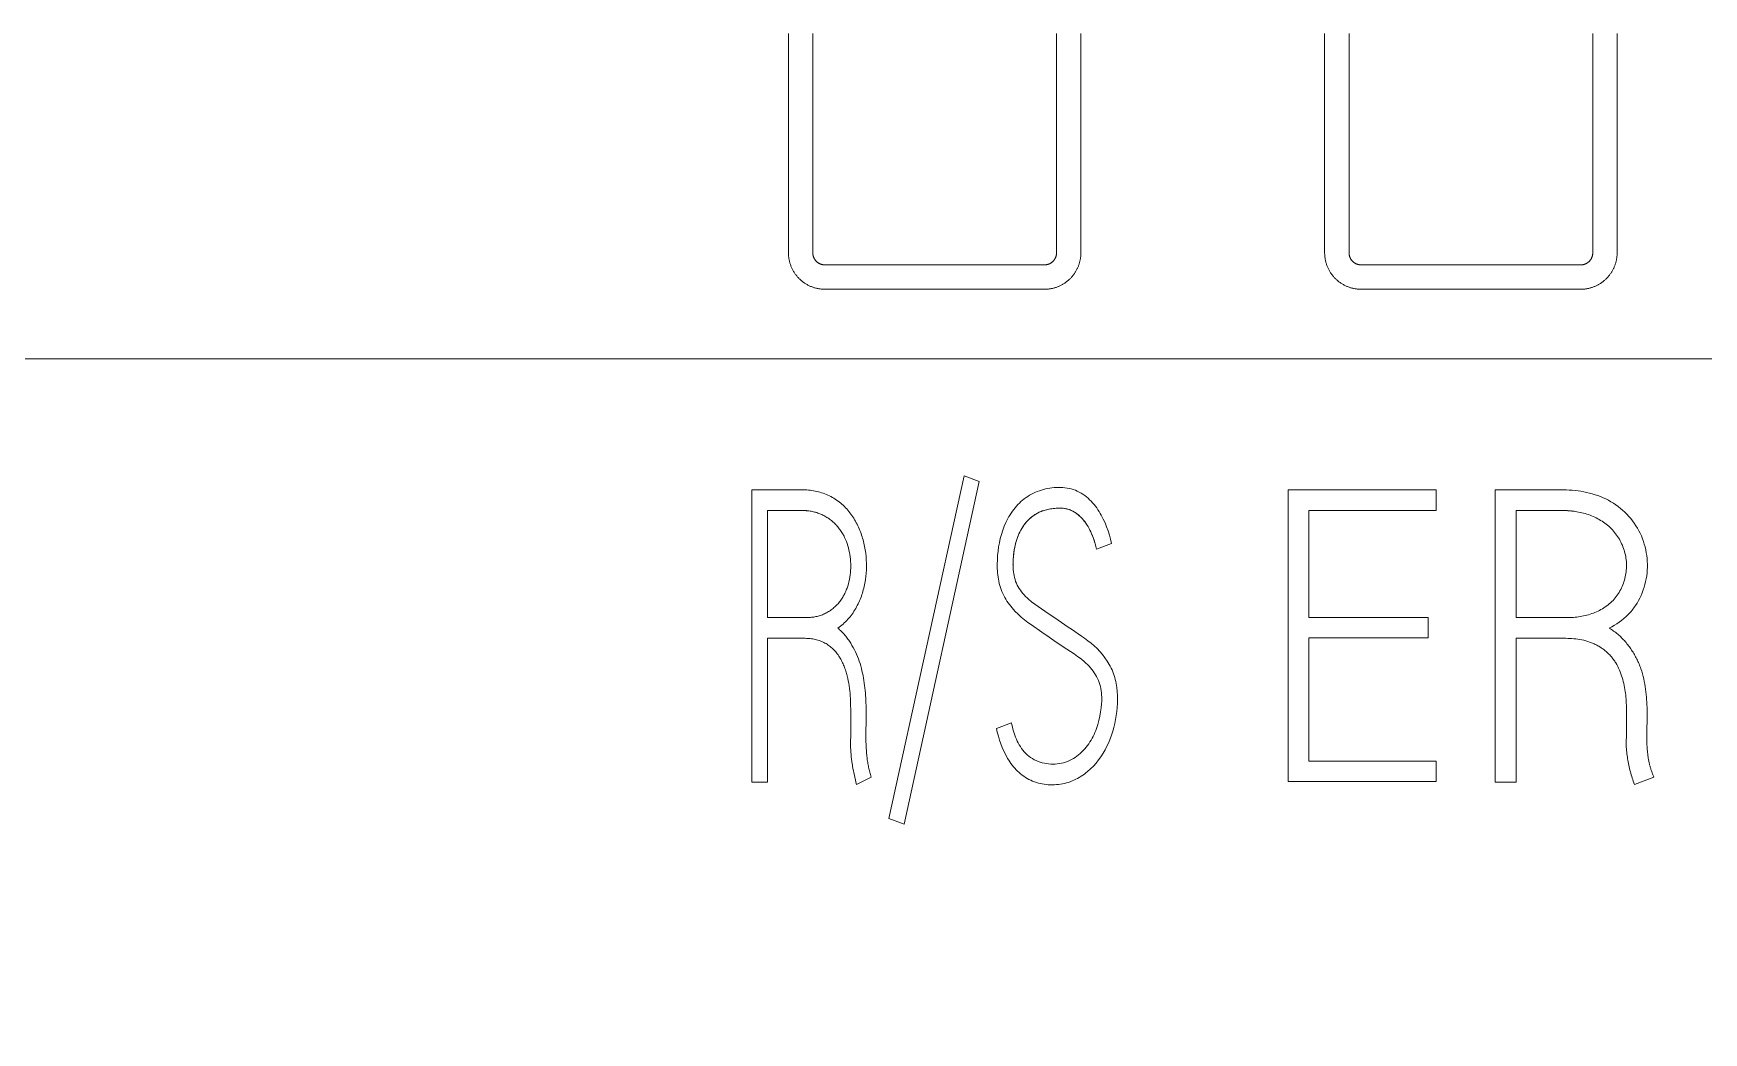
# Model space of a CAD drawing. Header units: millimetres. Extents: x 42356 to 50646, y 31507 to 39566.
# Drawn here: x 47645.93 to 47652.78, y 33859.06 to 33863.16 of the extents above; entities that cross this region are included whole.
import ezdxf

# ---------------------------------------------------------------- set-up
doc = ezdxf.new("R2010")
doc.units = ezdxf.units.MM
doc.set_wipeout_variables(frame=1)
doc.layers.add('000-PI-Oprema', color=30, linetype='Continuous', lineweight=5)

# ---------------------------------------------------------------- blocks, each defined once
blk = doc.blocks.new('A101_6ES7512-1DK01-0AB0')
at = {"layer": '000-PI-Oprema'}
for p, q in [((81.5, 47.4), (81.5, 46.5)), ((81.6, 47.4), (81.6, 46.5)), ((82.6, 46.5), (82.6, 47.4)), ((82.7, 46.5), (82.7, 47.4)), ((83.7, 47.4), (83.7, 46.5)), ((83.8, 47.4), (83.8, 46.5)), ((84.8, 46.5), (84.8, 47.4)), ((84.9, 46.5), (84.9, 47.4)), ((81.65, 46.45), (82.55, 46.45)), ((83.85, 46.45), (84.75, 46.45)), ((81.65, 46.35), (82.55, 46.35)), ((83.85, 46.35), (84.75, 46.35)), ((43.5006, 46.0646), (100, 46.0646)), ((81.9119, 44.1788), (82.2208, 45.5852)), ((82.2208, 45.5852), (82.2831, 45.5619)), ((81.35, 44.327), (81.35, 45.527)), ((81.35, 45.527), (81.561, 45.527)), ((82.2831, 45.5619), (81.9742, 44.1555)), ((83.55, 44.3303), (83.55, 45.527)), ((83.55, 45.527), (84.1571, 45.527)), ((84.1571, 45.527), (84.1571, 45.4421)), ((84.3989, 44.327), (84.3989, 45.527)), ((84.3989, 45.527), (84.6797, 45.527)), ((81.4148, 45.4421), (81.4148, 45.0027)), ((81.561, 45.4421), (81.4148, 45.4421)), ((81.561, 45.4421), (81.563, 45.4421)), ((81.5657, 45.442), (81.561, 45.4421)), ((83.6346, 45.4421), (83.6346, 45.0027)), ((84.1571, 45.4421), (83.6346, 45.4421)), ((84.4852, 45.4421), (84.4852, 45.0027)), ((84.4852, 45.4421), (84.6815, 45.4421)), ((82.8258, 45.3073), (82.7636, 45.284)), ((81.8202, 45.211), (81.8203, 45.216)), ((82.5656, 45.0202), (82.5928, 45.0016)), ((81.4148, 45.0027), (81.5712, 45.0027)), ((83.6346, 45.0027), (84.125, 45.0027)), ((84.125, 45.0027), (84.125, 44.9195)), ((84.4852, 45.0027), (84.6932, 45.0027)), ((81.4148, 44.9178), (81.4148, 44.327)), ((81.5686, 44.9178), (81.4148, 44.9178)), ((82.5693, 44.9221), (82.5403, 44.9424)), ((82.5983, 44.902), (82.5693, 44.9221)), ((83.6346, 44.9195), (83.6346, 44.4135)), ((84.125, 44.9195), (83.6346, 44.9195)), ((84.4852, 44.9178), (84.4852, 44.327)), ((84.6898, 44.9178), (84.4852, 44.9178)), ((82.7854, 44.6769), (82.7855, 44.6687)), ((81.7555, 44.5134), (81.7555, 44.6287)), ((82.85, 44.6631), (82.8501, 44.6656)), ((82.85, 44.6606), (82.85, 44.6631)), ((82.8501, 44.6656), (82.8501, 44.6681)), ((84.9384, 44.5134), (84.9384, 44.6182)), ((85.0229, 44.6124), (85.0229, 44.5683)), ((81.8191, 44.6016), (81.8191, 44.5683)), ((82.353, 44.5483), (82.4153, 44.5716)), ((85.0212, 44.5383), (85.0213, 44.542)), ((85.0213, 44.545), (85.0214, 44.5486)), ((85.0213, 44.5417), (85.0213, 44.5453)), ((85.0214, 44.5502), (85.0215, 44.5518)), ((85.0216, 44.5535), (85.0217, 44.5551)), ((85.0218, 44.5568), (85.0219, 44.5584)), ((85.0219, 44.5583), (85.0222, 44.5617)), ((81.7542, 44.4984), (81.7555, 44.5134)), ((81.8178, 44.527), (81.8178, 44.5063)), ((84.9367, 44.4984), (84.9384, 44.5134)), ((85.0212, 44.5387), (85.0212, 44.515)), ((85.0212, 44.515), (85.0213, 44.5083)), ((83.6346, 44.4135), (84.1571, 44.4135)), ((84.1571, 44.4135), (84.1571, 44.3303)), ((85.0236, 44.4617), (85.0242, 44.4551)), ((81.8394, 44.3486), (81.7797, 44.3186)), ((85.05, 44.3486), (84.9705, 44.3186)), ((81.4148, 44.327), (81.35, 44.327)), ((84.1571, 44.3303), (83.55, 44.3303)), ((84.4852, 44.327), (84.3989, 44.327)), ((81.9742, 44.1555), (81.9119, 44.1788))]:
    blk.add_line(p, q, dxfattribs=at)
for points in [[(81.5, 46.5), (81.5, 46.4969), (81.5001, 46.4937), (81.5003, 46.4906), (81.5005, 46.4875), (81.5008, 46.4844), (81.5012, 46.4813), (81.5016, 46.4783), (81.5021, 46.4752), (81.5026, 46.4721), (81.5032, 46.4691), (81.5039, 46.4661), (81.5046, 46.4631), (81.5054, 46.4601), (81.5063, 46.4571), (81.5072, 46.4541), (81.5082, 46.4511), (81.5093, 46.4482), (81.5104, 46.4452), (81.5115, 46.4423), (81.5128, 46.4395), (81.514, 46.4366), (81.5154, 46.4338), (81.5168, 46.4311), (81.5182, 46.4283), (81.5197, 46.4256), (81.5213, 46.4229), (81.5229, 46.4203), (81.5246, 46.4177), (81.5263, 46.4151), (81.5281, 46.4125), (81.53, 46.41), (81.5319, 46.4075), (81.5339, 46.4051), (81.5359, 46.4027), (81.5379, 46.4003), (81.5401, 46.398), (81.5422, 46.3957), (81.5444, 46.3935), (81.5467, 46.3913), (81.5489, 46.3892), (81.5513, 46.3871), (81.5536, 46.3851), (81.556, 46.3831), (81.5585, 46.3811), (81.561, 46.3793), (81.5636, 46.3774), (81.5661, 46.3756), (81.5688, 46.3739), (81.5715, 46.3722), (81.5742, 46.3706), (81.577, 46.369), (81.5797, 46.3675), (81.5825, 46.366), (81.5854, 46.3646), (81.5882, 46.3633), (81.5911, 46.362), (81.594, 46.3608), (81.597, 46.3597), (81.5999, 46.3586), (81.6029, 46.3576), (81.6059, 46.3566), (81.609, 46.3557), (81.612, 46.3549), (81.6151, 46.3541), (81.6182, 46.3534), (81.6214, 46.3528), (81.6245, 46.3522), (81.6277, 46.3517), (81.6308, 46.3512), (81.634, 46.3509), (81.6372, 46.3506), (81.6404, 46.3503), (81.6436, 46.3501), (81.6468, 46.35), (81.65, 46.35)], [(81.6, 46.5), (81.6, 46.4987), (81.6001, 46.4974), (81.6002, 46.4961), (81.6003, 46.4948), (81.6004, 46.4936), (81.6006, 46.4923), (81.6008, 46.491), (81.6011, 46.4897), (81.6014, 46.4884), (81.6017, 46.4872), (81.602, 46.4859), (81.6024, 46.4847), (81.6028, 46.4835), (81.6033, 46.4822), (81.6038, 46.481), (81.6043, 46.4798), (81.6048, 46.4786), (81.6054, 46.4775), (81.606, 46.4763), (81.6066, 46.4752), (81.6073, 46.474), (81.608, 46.4729), (81.6087, 46.4719), (81.6094, 46.4708), (81.6102, 46.4697), (81.611, 46.4687), (81.6119, 46.4677), (81.6127, 46.4667), (81.6136, 46.4657), (81.6145, 46.4648), (81.6154, 46.4639), (81.6164, 46.463), (81.6174, 46.4621), (81.6184, 46.4613), (81.6194, 46.4605), (81.6205, 46.4597), (81.6215, 46.4589), (81.6226, 46.4582), (81.6237, 46.4575), (81.6249, 46.4568), (81.626, 46.4561), (81.6272, 46.4555), (81.6284, 46.4549), (81.6296, 46.4544), (81.6308, 46.4539), (81.632, 46.4534), (81.6332, 46.4529), (81.6345, 46.4525), (81.6357, 46.4521), (81.637, 46.4517), (81.6383, 46.4514), (81.6396, 46.4511), (81.6409, 46.4509), (81.6422, 46.4506), (81.6435, 46.4504), (81.6448, 46.4503), (81.6461, 46.4502), (81.6474, 46.4501), (81.6487, 46.45), (81.65, 46.45)], [(82.55, 46.45), (82.5513, 46.45), (82.5526, 46.4501), (82.554, 46.4502), (82.5553, 46.4503), (82.5566, 46.4505), (82.5579, 46.4506), (82.5592, 46.4509), (82.5606, 46.4511), (82.5619, 46.4514), (82.5631, 46.4518), (82.5644, 46.4521), (82.5657, 46.4525), (82.567, 46.453), (82.5682, 46.4534), (82.5694, 46.4539), (82.5706, 46.4545), (82.5718, 46.455), (82.573, 46.4556), (82.5742, 46.4563), (82.5753, 46.4569), (82.5765, 46.4576), (82.5776, 46.4583), (82.5786, 46.459), (82.5797, 46.4598), (82.5808, 46.4606), (82.5818, 46.4614), (82.5828, 46.4623), (82.5838, 46.4631), (82.5847, 46.464), (82.5856, 46.4649), (82.5865, 46.4659), (82.5874, 46.4668), (82.5883, 46.4678), (82.5891, 46.4688), (82.5899, 46.4699), (82.5907, 46.4709), (82.5914, 46.472), (82.5921, 46.4731), (82.5928, 46.4742), (82.5935, 46.4753), (82.5941, 46.4764), (82.5947, 46.4776), (82.5952, 46.4787), (82.5958, 46.4799), (82.5963, 46.4811), (82.5968, 46.4823), (82.5972, 46.4835), (82.5976, 46.4848), (82.598, 46.486), (82.5983, 46.4872), (82.5987, 46.4885), (82.5989, 46.4898), (82.5992, 46.491), (82.5994, 46.4923), (82.5996, 46.4936), (82.5997, 46.4949), (82.5998, 46.4961), (82.5999, 46.4974), (82.6, 46.4987), (82.6, 46.5)], [(82.55, 46.35), (82.5529, 46.35), (82.5558, 46.3501), (82.5587, 46.3502), (82.5615, 46.3504), (82.5644, 46.3507), (82.5672, 46.351), (82.5701, 46.3513), (82.5729, 46.3518), (82.5757, 46.3522), (82.5785, 46.3527), (82.5813, 46.3533), (82.5841, 46.3539), (82.5869, 46.3546), (82.5897, 46.3553), (82.5924, 46.3561), (82.5952, 46.357), (82.5979, 46.3579), (82.6006, 46.3588), (82.6033, 46.3598), (82.606, 46.3609), (82.6087, 46.362), (82.6113, 46.3631), (82.6139, 46.3643), (82.6164, 46.3655), (82.619, 46.3668), (82.6215, 46.3681), (82.624, 46.3695), (82.6264, 46.3709), (82.6288, 46.3724), (82.6312, 46.3739), (82.6336, 46.3755), (82.636, 46.3771), (82.6383, 46.3787), (82.6406, 46.3805), (82.6428, 46.3822), (82.6451, 46.384), (82.6472, 46.3858), (82.6494, 46.3877), (82.6515, 46.3896), (82.6536, 46.3915), (82.6556, 46.3935), (82.6576, 46.3955), (82.6595, 46.3975), (82.6614, 46.3996), (82.6633, 46.4017), (82.6651, 46.4038), (82.6669, 46.406), (82.6686, 46.4082), (82.6704, 46.4105), (82.672, 46.4128), (82.6736, 46.4151), (82.6752, 46.4175), (82.6768, 46.4198), (82.6783, 46.4222), (82.6797, 46.4247), (82.6811, 46.4271), (82.6824, 46.4296), (82.6837, 46.4321), (82.685, 46.4346), (82.6862, 46.4371), (82.6873, 46.4397), (82.6884, 46.4423), (82.6895, 46.4448), (82.6905, 46.4475), (82.6915, 46.4501), (82.6924, 46.4528), (82.6932, 46.4554), (82.694, 46.4581), (82.6948, 46.4609), (82.6955, 46.4636), (82.6962, 46.4664), (82.6968, 46.4691), (82.6973, 46.4719), (82.6978, 46.4747), (82.6983, 46.4775), (82.6987, 46.4803), (82.699, 46.4831), (82.6993, 46.4859), (82.6996, 46.4887), (82.6998, 46.4915), (82.6999, 46.4943), (82.7, 46.4972), (82.7, 46.5)], [(83.7, 46.5), (83.7, 46.4969), (83.7001, 46.4937), (83.7003, 46.4906), (83.7005, 46.4875), (83.7008, 46.4844), (83.7012, 46.4813), (83.7016, 46.4783), (83.7021, 46.4752), (83.7026, 46.4721), (83.7032, 46.4691), (83.7039, 46.4661), (83.7046, 46.4631), (83.7054, 46.4601), (83.7063, 46.4571), (83.7072, 46.4541), (83.7082, 46.4511), (83.7093, 46.4482), (83.7104, 46.4452), (83.7115, 46.4423), (83.7128, 46.4395), (83.714, 46.4366), (83.7154, 46.4338), (83.7168, 46.4311), (83.7182, 46.4283), (83.7197, 46.4256), (83.7213, 46.4229), (83.7229, 46.4203), (83.7246, 46.4177), (83.7263, 46.4151), (83.7281, 46.4125), (83.73, 46.41), (83.7319, 46.4075), (83.7339, 46.4051), (83.7359, 46.4027), (83.7379, 46.4003), (83.7401, 46.398), (83.7422, 46.3957), (83.7444, 46.3935), (83.7467, 46.3913), (83.7489, 46.3892), (83.7513, 46.3871), (83.7536, 46.3851), (83.756, 46.3831), (83.7585, 46.3811), (83.761, 46.3793), (83.7636, 46.3774), (83.7661, 46.3756), (83.7688, 46.3739), (83.7715, 46.3722), (83.7742, 46.3706), (83.777, 46.369), (83.7797, 46.3675), (83.7825, 46.366), (83.7854, 46.3646), (83.7882, 46.3633), (83.7911, 46.362), (83.794, 46.3608), (83.797, 46.3597), (83.7999, 46.3586), (83.8029, 46.3576), (83.8059, 46.3566), (83.809, 46.3557), (83.812, 46.3549), (83.8151, 46.3541), (83.8182, 46.3534), (83.8214, 46.3528), (83.8245, 46.3522), (83.8277, 46.3517), (83.8308, 46.3512), (83.834, 46.3509), (83.8372, 46.3506), (83.8404, 46.3503), (83.8436, 46.3501), (83.8468, 46.35), (83.85, 46.35)], [(83.8, 46.5), (83.8, 46.4987), (83.8001, 46.4974), (83.8002, 46.4961), (83.8003, 46.4948), (83.8004, 46.4936), (83.8006, 46.4923), (83.8008, 46.491), (83.8011, 46.4897), (83.8014, 46.4884), (83.8017, 46.4872), (83.802, 46.4859), (83.8024, 46.4847), (83.8028, 46.4835), (83.8033, 46.4822), (83.8038, 46.481), (83.8043, 46.4798), (83.8048, 46.4786), (83.8054, 46.4775), (83.806, 46.4763), (83.8066, 46.4752), (83.8073, 46.474), (83.808, 46.4729), (83.8087, 46.4719), (83.8094, 46.4708), (83.8102, 46.4697), (83.811, 46.4687), (83.8119, 46.4677), (83.8127, 46.4667), (83.8136, 46.4657), (83.8145, 46.4648), (83.8154, 46.4639), (83.8164, 46.463), (83.8174, 46.4621), (83.8184, 46.4613), (83.8194, 46.4605), (83.8205, 46.4597), (83.8215, 46.4589), (83.8226, 46.4582), (83.8237, 46.4575), (83.8249, 46.4568), (83.826, 46.4561), (83.8272, 46.4555), (83.8284, 46.4549), (83.8296, 46.4544), (83.8308, 46.4539), (83.832, 46.4534), (83.8332, 46.4529), (83.8345, 46.4525), (83.8357, 46.4521), (83.837, 46.4517), (83.8383, 46.4514), (83.8396, 46.4511), (83.8409, 46.4509), (83.8422, 46.4506), (83.8435, 46.4504), (83.8448, 46.4503), (83.8461, 46.4502), (83.8474, 46.4501), (83.8487, 46.45), (83.85, 46.45)], [(84.75, 46.45), (84.7513, 46.45), (84.7526, 46.4501), (84.754, 46.4502), (84.7553, 46.4503), (84.7566, 46.4505), (84.7579, 46.4506), (84.7592, 46.4509), (84.7606, 46.4511), (84.7619, 46.4514), (84.7631, 46.4518), (84.7644, 46.4521), (84.7657, 46.4525), (84.767, 46.453), (84.7682, 46.4534), (84.7694, 46.4539), (84.7706, 46.4545), (84.7718, 46.455), (84.773, 46.4556), (84.7742, 46.4563), (84.7753, 46.4569), (84.7765, 46.4576), (84.7776, 46.4583), (84.7786, 46.459), (84.7797, 46.4598), (84.7808, 46.4606), (84.7818, 46.4614), (84.7828, 46.4623), (84.7838, 46.4631), (84.7847, 46.464), (84.7856, 46.4649), (84.7865, 46.4659), (84.7874, 46.4668), (84.7883, 46.4678), (84.7891, 46.4688), (84.7899, 46.4699), (84.7907, 46.4709), (84.7914, 46.472), (84.7921, 46.4731), (84.7928, 46.4742), (84.7935, 46.4753), (84.7941, 46.4764), (84.7947, 46.4776), (84.7952, 46.4787), (84.7958, 46.4799), (84.7963, 46.4811), (84.7968, 46.4823), (84.7972, 46.4835), (84.7976, 46.4848), (84.798, 46.486), (84.7983, 46.4872), (84.7987, 46.4885), (84.7989, 46.4898), (84.7992, 46.491), (84.7994, 46.4923), (84.7996, 46.4936), (84.7997, 46.4949), (84.7998, 46.4961), (84.7999, 46.4974), (84.8, 46.4987), (84.8, 46.5)], [(84.75, 46.35), (84.7529, 46.35), (84.7558, 46.3501), (84.7587, 46.3502), (84.7615, 46.3504), (84.7644, 46.3507), (84.7672, 46.351), (84.7701, 46.3513), (84.7729, 46.3518), (84.7757, 46.3522), (84.7785, 46.3527), (84.7813, 46.3533), (84.7841, 46.3539), (84.7869, 46.3546), (84.7897, 46.3553), (84.7924, 46.3561), (84.7952, 46.357), (84.7979, 46.3579), (84.8006, 46.3588), (84.8033, 46.3598), (84.806, 46.3609), (84.8087, 46.362), (84.8113, 46.3631), (84.8139, 46.3643), (84.8164, 46.3655), (84.819, 46.3668), (84.8215, 46.3681), (84.824, 46.3695), (84.8264, 46.3709), (84.8288, 46.3724), (84.8312, 46.3739), (84.8336, 46.3755), (84.836, 46.3771), (84.8383, 46.3787), (84.8406, 46.3805), (84.8428, 46.3822), (84.8451, 46.384), (84.8472, 46.3858), (84.8494, 46.3877), (84.8515, 46.3896), (84.8536, 46.3915), (84.8556, 46.3935), (84.8576, 46.3955), (84.8595, 46.3975), (84.8614, 46.3996), (84.8633, 46.4017), (84.8651, 46.4038), (84.8669, 46.406), (84.8686, 46.4082), (84.8704, 46.4105), (84.872, 46.4128), (84.8736, 46.4151), (84.8752, 46.4175), (84.8768, 46.4198), (84.8783, 46.4222), (84.8797, 46.4247), (84.8811, 46.4271), (84.8824, 46.4296), (84.8837, 46.4321), (84.885, 46.4346), (84.8862, 46.4371), (84.8873, 46.4397), (84.8884, 46.4423), (84.8895, 46.4448), (84.8905, 46.4475), (84.8915, 46.4501), (84.8924, 46.4528), (84.8932, 46.4554), (84.894, 46.4581), (84.8948, 46.4609), (84.8955, 46.4636), (84.8962, 46.4664), (84.8968, 46.4691), (84.8973, 46.4719), (84.8978, 46.4747), (84.8983, 46.4775), (84.8987, 46.4803), (84.899, 46.4831), (84.8993, 46.4859), (84.8996, 46.4887), (84.8998, 46.4915), (84.8999, 46.4943), (84.9, 46.4972), (84.9, 46.5)], [(81.561, 45.527), (81.568, 45.5269), (81.575, 45.5266), (81.5819, 45.5261), (81.5888, 45.5254), (81.5957, 45.5245), (81.6026, 45.5234), (81.6094, 45.5221), (81.6162, 45.5206), (81.6229, 45.519), (81.6295, 45.5171), (81.6362, 45.5151), (81.6427, 45.5129), (81.6492, 45.5105), (81.6556, 45.5079), (81.6619, 45.5052), (81.6682, 45.5022), (81.6743, 45.4991), (81.6804, 45.4958), (81.6863, 45.4924), (81.6922, 45.4888), (81.6979, 45.485), (81.7035, 45.481), (81.709, 45.4769), (81.7144, 45.4726), (81.7197, 45.4681), (81.7248, 45.4635), (81.7298, 45.4587), (81.7346, 45.4538), (81.7393, 45.4487), (81.7439, 45.4436), (81.7483, 45.4383), (81.7525, 45.4329), (81.7566, 45.4274), (81.7606, 45.4217), (81.7645, 45.416), (81.7682, 45.4102), (81.7717, 45.4043), (81.7752, 45.3983), (81.7785, 45.3923), (81.7816, 45.3861), (81.7847, 45.3799), (81.7876, 45.3736), (81.7903, 45.3673), (81.793, 45.3609), (81.7955, 45.3544), (81.7979, 45.3479), (81.8002, 45.3413), (81.8023, 45.3347), (81.8043, 45.3281), (81.8062, 45.3214), (81.8096, 45.308), (81.8126, 45.2944), (81.815, 45.2809), (81.817, 45.2672), (81.8186, 45.2535), (81.8196, 45.2397), (81.8202, 45.2259), (81.8202, 45.2122), (81.8198, 45.1984), (81.819, 45.1847), (81.8176, 45.171), (81.8158, 45.1573), (81.8134, 45.1438), (81.8106, 45.1303), (81.809, 45.1236), (81.8073, 45.117), (81.8055, 45.1103), (81.8035, 45.1037), (81.8014, 45.0972), (81.7992, 45.0907), (81.7968, 45.0842), (81.7943, 45.0777), (81.7916, 45.0714), (81.7888, 45.065), (81.7858, 45.0588), (81.7827, 45.0526), (81.7795, 45.0465), (81.7761, 45.0405), (81.7725, 45.0345), (81.7689, 45.0287), (81.765, 45.0229), (81.7611, 45.0173), (81.757, 45.0117), (81.7527, 45.0063), (81.7483, 45.001), (81.7437, 44.9958), (81.7391, 44.9907), (81.7342, 44.9858), (81.7292, 44.981), (81.7241, 44.9764), (81.7188, 44.9719), (81.7134, 44.9676), (81.7078, 44.9634), (81.7021, 44.9594)], [(82.5403, 44.9424), (82.497, 44.9729), (82.4826, 44.9831), (82.4686, 44.9938), (82.455, 45.0051), (82.4419, 45.0169), (82.4295, 45.0293), (82.4235, 45.0358), (82.4177, 45.0424), (82.4121, 45.0492), (82.4068, 45.0562), (82.4016, 45.0633), (82.3966, 45.0707), (82.3919, 45.0782), (82.3875, 45.0859), (82.3834, 45.0938), (82.3796, 45.1018), (82.3762, 45.1099), (82.373, 45.1181), (82.3701, 45.1264), (82.3675, 45.1348), (82.3652, 45.1433), (82.3632, 45.1518), (82.3614, 45.1605), (82.36, 45.1691), (82.3588, 45.1779), (82.3579, 45.1866), (82.3573, 45.1954), (82.3569, 45.2042), (82.3567, 45.2218), (82.3571, 45.2395), (82.3582, 45.2573), (82.3599, 45.275), (82.3622, 45.2926), (82.3653, 45.3101), (82.3691, 45.3274), (82.3737, 45.3444), (82.3791, 45.3612), (82.3853, 45.3777), (82.3924, 45.3937), (82.3962, 45.4016), (82.4003, 45.4094), (82.4046, 45.417), (82.4091, 45.4245), (82.4139, 45.4319), (82.4189, 45.4392), (82.4241, 45.4463), (82.4296, 45.4532), (82.4353, 45.46), (82.4413, 45.4665), (82.4475, 45.4728), (82.454, 45.4789), (82.4607, 45.4846), (82.4676, 45.4901), (82.4747, 45.4953), (82.482, 45.5002), (82.4895, 45.5049), (82.4971, 45.5092), (82.505, 45.5132), (82.513, 45.5169), (82.5211, 45.5203), (82.5294, 45.5234), (82.5378, 45.5262), (82.5463, 45.5286), (82.555, 45.5307), (82.5637, 45.5326), (82.5724, 45.5342), (82.5813, 45.5354), (82.5901, 45.5364), (82.599, 45.537), (82.6079, 45.5373), (82.6167, 45.5372), (82.6255, 45.5367), (82.6343, 45.5359), (82.6431, 45.5346), (82.6517, 45.5329), (82.6603, 45.5308), (82.6687, 45.5282), (82.6771, 45.5252), (82.6852, 45.5217), (82.6932, 45.5177), (82.7009, 45.5134), (82.7083, 45.5087), (82.7155, 45.5037), (82.7225, 45.4983), (82.7292, 45.4926), (82.7357, 45.4866), (82.742, 45.4803), (82.748, 45.4738), (82.7538, 45.4671), (82.7594, 45.4601), (82.7647, 45.453), (82.7698, 45.4457), (82.7746, 45.4382), (82.7792, 45.4306), (82.7836, 45.4229), (82.7917, 45.4073), (82.799, 45.3913), (82.8056, 45.3749), (82.8115, 45.3583)], [(84.6797, 45.527), (84.6917, 45.5268), (84.7037, 45.5263), (84.7157, 45.5256), (84.7276, 45.5245), (84.7395, 45.523), (84.7513, 45.5213), (84.7631, 45.5192), (84.7748, 45.5167), (84.7864, 45.5139), (84.7979, 45.5108), (84.8092, 45.5072), (84.8205, 45.5034), (84.8316, 45.4991), (84.8425, 45.4945), (84.8533, 45.4895), (84.8639, 45.4841), (84.8743, 45.4783), (84.8846, 45.4721), (84.8945, 45.4655), (84.9042, 45.4585), (84.9136, 45.4511), (84.9226, 45.4434), (84.9314, 45.4352), (84.9399, 45.4268), (84.948, 45.418), (84.9557, 45.4089), (84.9631, 45.3995), (84.9701, 45.3898), (84.9768, 45.3798), (84.983, 45.3696), (84.9889, 45.3592), (84.9943, 45.3486), (84.9993, 45.3377), (85.0038, 45.3267), (85.0079, 45.3155), (85.0115, 45.3041), (85.0147, 45.2926), (85.0174, 45.281), (85.0197, 45.2692), (85.0215, 45.2574), (85.0228, 45.2455), (85.0237, 45.2336), (85.0241, 45.2217), (85.0241, 45.2097), (85.0236, 45.1978), (85.0226, 45.1859), (85.0212, 45.174), (85.0193, 45.1622), (85.0169, 45.1505), (85.0141, 45.1389), (85.0108, 45.1275), (85.007, 45.1161), (85.0028, 45.105), (84.9981, 45.094), (84.993, 45.0832), (84.9875, 45.0726), (84.9815, 45.0622), (84.9752, 45.0522), (84.9718, 45.0473), (84.9683, 45.0424), (84.9647, 45.0377), (84.961, 45.033), (84.9572, 45.0284), (84.9533, 45.0239), (84.9493, 45.0196), (84.9452, 45.0153), (84.9409, 45.0111), (84.9366, 45.007), (84.9276, 44.9991), (84.9183, 44.9915), (84.9086, 44.9844), (84.8987, 44.9776), (84.8885, 44.9712), (84.878, 44.9651), (84.8674, 44.9594)], [(81.5649, 45.442), (81.5669, 45.442), (81.5688, 45.4419)], [(81.5657, 45.442), (81.5708, 45.4419), (81.5727, 45.4418), (81.5747, 45.4416), (81.5766, 45.4415), (81.5776, 45.4414), (81.5786, 45.4414), (81.5796, 45.4413), (81.5805, 45.4412), (81.5815, 45.4411), (81.5825, 45.441), (81.5834, 45.4409), (81.5844, 45.4408)], [(81.5712, 45.0027), (81.5759, 45.0027), (81.5806, 45.0029), (81.5852, 45.0031), (81.5899, 45.0035), (81.5946, 45.004), (81.5992, 45.0045), (81.6038, 45.0052), (81.6084, 45.006), (81.613, 45.0069), (81.6175, 45.0079), (81.622, 45.009), (81.6265, 45.0103), (81.6309, 45.0117), (81.6353, 45.0132), (81.6396, 45.0148), (81.6439, 45.0166), (81.6481, 45.0185), (81.6522, 45.0205), (81.6563, 45.0227), (81.6604, 45.0249), (81.6644, 45.0273), (81.6683, 45.0298), (81.6721, 45.0324), (81.6759, 45.0351), (81.6796, 45.0378), (81.6833, 45.0407), (81.6868, 45.0437), (81.6903, 45.0468), (81.6937, 45.05), (81.697, 45.0532), (81.7002, 45.0566), (81.7034, 45.06), (81.7064, 45.0635), (81.7094, 45.0671), (81.7122, 45.0708), (81.7149, 45.0746), (81.7176, 45.0784), (81.7201, 45.0822), (81.7226, 45.0861), (81.7249, 45.0901), (81.7272, 45.0941), (81.7293, 45.0982), (81.7314, 45.1023), (81.7334, 45.1065), (81.7353, 45.1107), (81.7371, 45.1149), (81.7388, 45.1192), (81.7404, 45.1236), (81.7434, 45.1323), (81.746, 45.1412), (81.7483, 45.1502), (81.7502, 45.1593), (81.7519, 45.1685), (81.7532, 45.1777), (81.7542, 45.187), (81.755, 45.1963), (81.7554, 45.2057), (81.7555, 45.215), (81.7554, 45.2243), (81.755, 45.2337), (81.7542, 45.243), (81.7533, 45.2522), (81.752, 45.2615), (81.7504, 45.2706), (81.7485, 45.2797), (81.7463, 45.2888), (81.7437, 45.2977), (81.7409, 45.3065), (81.7377, 45.3152), (81.7342, 45.3237), (81.7304, 45.3321), (81.7283, 45.3363), (81.7262, 45.3404), (81.724, 45.3444), (81.7217, 45.3484), (81.7193, 45.3523), (81.7168, 45.3562), (81.7142, 45.3601), (81.7115, 45.3639), (81.7088, 45.3676), (81.706, 45.3713), (81.703, 45.3749), (81.7, 45.3785), (81.6969, 45.3819), (81.6937, 45.3853), (81.6904, 45.3886), (81.6871, 45.3918), (81.6836, 45.3949), (81.6801, 45.398), (81.6766, 45.4009), (81.6729, 45.4038), (81.6692, 45.4065), (81.6655, 45.4092), (81.6616, 45.4118), (81.6577, 45.4142), (81.6538, 45.4166), (81.6497, 45.4189), (81.6457, 45.4211), (81.6416, 45.4232), (81.6374, 45.4252), (81.6332, 45.427), (81.6289, 45.4288), (81.6246, 45.4305), (81.6203, 45.432), (81.6159, 45.4335), (81.6114, 45.4348), (81.607, 45.4361), (81.6025, 45.4372), (81.598, 45.4382), (81.5934, 45.4391), (81.5889, 45.4399), (81.5843, 45.4406), (81.5797, 45.4411), (81.575, 45.4415), (81.5704, 45.4418)], [(82.7636, 45.284), (82.7597, 45.3001), (82.7552, 45.316), (82.75, 45.3317), (82.7439, 45.347), (82.7406, 45.3544), (82.737, 45.3618), (82.7332, 45.3691), (82.7291, 45.3762), (82.7248, 45.3831), (82.7202, 45.3899), (82.7154, 45.3965), (82.7103, 45.403), (82.7049, 45.4092), (82.6992, 45.4152), (82.6932, 45.4209), (82.6869, 45.4263), (82.6804, 45.4313), (82.6735, 45.4359), (82.6663, 45.4399), (82.6588, 45.4435), (82.6509, 45.4464), (82.6429, 45.4487), (82.6348, 45.4503), (82.6266, 45.4514), (82.6183, 45.4519), (82.6101, 45.4519), (82.6018, 45.4516), (82.5935, 45.4509), (82.5771, 45.4487), (82.5689, 45.4473), (82.5608, 45.4457), (82.5527, 45.4437), (82.5447, 45.4414), (82.5369, 45.4387), (82.5293, 45.4355), (82.5219, 45.4318), (82.5147, 45.4276), (82.5077, 45.4231), (82.5009, 45.4182), (82.4944, 45.413), (82.4882, 45.4074), (82.4823, 45.4016), (82.4767, 45.3954), (82.4714, 45.389), (82.4664, 45.3823), (82.4618, 45.3755), (82.4574, 45.3685), (82.4533, 45.3613), (82.4494, 45.3539), (82.4459, 45.3465), (82.4426, 45.3388), (82.4396, 45.3311), (82.4368, 45.3233), (82.4343, 45.3153), (82.432, 45.3073), (82.43, 45.2992), (82.4282, 45.2911), (82.4254, 45.2747), (82.4235, 45.2582), (82.4221, 45.2415), (82.4215, 45.2247), (82.4218, 45.2079), (82.4223, 45.1996), (82.4231, 45.1913), (82.4242, 45.1831), (82.4257, 45.1749), (82.4275, 45.1669), (82.4297, 45.159), (82.4323, 45.1512), (82.4354, 45.1436), (82.4389, 45.1361), (82.4428, 45.1289), (82.4472, 45.1218), (82.4519, 45.115), (82.4568, 45.1084), (82.4621, 45.1021), (82.4675, 45.0959), (82.4732, 45.09), (82.4791, 45.0842), (82.4852, 45.0786), (82.4979, 45.0679), (82.5111, 45.0577), (82.5246, 45.048), (82.5383, 45.0387), (82.552, 45.0295), (82.5656, 45.0202)], [(82.5208, 45.4312), (82.5259, 45.4339), (82.531, 45.4363), (82.5363, 45.4385), (82.5417, 45.4404), (82.5472, 45.4422), (82.5527, 45.4437), (82.5583, 45.4451), (82.564, 45.4464), (82.5697, 45.4475)], [(82.5754, 45.4485), (82.5811, 45.4493), (82.5868, 45.4501), (82.5926, 45.4508), (82.5983, 45.4513), (82.6041, 45.4517), (82.6099, 45.4519), (82.6157, 45.4519), (82.6215, 45.4517), (82.6273, 45.4513), (82.633, 45.4506), (82.6387, 45.4496), (82.6443, 45.4484)], [(82.6498, 45.4468), (82.6526, 45.4459), (82.6553, 45.4449), (82.6606, 45.4427), (82.6658, 45.4402), (82.6709, 45.4374), (82.6758, 45.4344), (82.6805, 45.4312), (82.6851, 45.4277), (82.6896, 45.4241), (82.6939, 45.4202)], [(84.6932, 45.0027), (84.7002, 45.0028), (84.7071, 45.003), (84.7141, 45.0033), (84.7211, 45.0038), (84.7281, 45.0044), (84.735, 45.0052), (84.7419, 45.0061), (84.7488, 45.0072), (84.7557, 45.0084), (84.7625, 45.0097), (84.7693, 45.0113), (84.7761, 45.013), (84.7828, 45.0148), (84.7894, 45.0168), (84.796, 45.019), (84.8025, 45.0213), (84.8089, 45.0239), (84.8152, 45.0266), (84.8215, 45.0294), (84.8277, 45.0325), (84.8337, 45.0357), (84.8397, 45.0391), (84.8456, 45.0427), (84.8513, 45.0465), (84.857, 45.0505), (84.8625, 45.0546), (84.8679, 45.059), (84.8731, 45.0635), (84.8781, 45.0683), (84.883, 45.0732), (84.8876, 45.0783), (84.8921, 45.0836), (84.8964, 45.089), (84.9004, 45.0945), (84.9043, 45.1002), (84.908, 45.1061), (84.9115, 45.1121), (84.9147, 45.1181), (84.9178, 45.1243), (84.9207, 45.1306), (84.9233, 45.137), (84.9258, 45.1435), (84.928, 45.1501), (84.93, 45.1567), (84.9318, 45.1635), (84.9334, 45.1702), (84.9348, 45.177), (84.936, 45.1839), (84.9369, 45.1908), (84.9376, 45.1977), (84.9381, 45.2047), (84.9383, 45.2116), (84.9384, 45.2186), (84.9382, 45.2256), (84.9377, 45.2325), (84.9371, 45.2394), (84.9362, 45.2463), (84.9351, 45.2531), (84.9337, 45.26), (84.9322, 45.2667), (84.9304, 45.2734), (84.9284, 45.28), (84.9263, 45.2866), (84.9239, 45.2931), (84.9213, 45.2995), (84.9185, 45.3058), (84.9155, 45.312), (84.9124, 45.3182), (84.909, 45.3242), (84.9054, 45.3301), (84.9017, 45.3359), (84.8978, 45.3416), (84.8937, 45.3472), (84.8894, 45.3526), (84.885, 45.3579), (84.8804, 45.363), (84.8756, 45.368), (84.8707, 45.3728), (84.8656, 45.3775), (84.8603, 45.382), (84.8549, 45.3863), (84.8494, 45.3904), (84.8438, 45.3944), (84.838, 45.3982), (84.8322, 45.4019), (84.8262, 45.4054), (84.8202, 45.4087), (84.8141, 45.4119), (84.8078, 45.4149), (84.8015, 45.4177), (84.7952, 45.4204), (84.7887, 45.4229), (84.7822, 45.4252), (84.7757, 45.4274), (84.769, 45.4295), (84.7624, 45.4314), (84.7556, 45.4331), (84.7489, 45.4347), (84.742, 45.4361), (84.7352, 45.4374), (84.7283, 45.4385), (84.7214, 45.4394), (84.7145, 45.4402), (84.7075, 45.4409), (84.7006, 45.4414), (84.6936, 45.4418), (84.6866, 45.442), (84.6797, 45.4421)], [(84.6852, 45.442), (84.687, 45.442), (84.6889, 45.442)], [(84.6926, 45.4418), (84.6944, 45.4418), (84.6963, 45.4417)], [(84.6981, 45.4416), (84.7, 45.4415), (84.7018, 45.4414), (84.7037, 45.4412)], [(84.7055, 45.4411), (84.7073, 45.4409), (84.7092, 45.4408)], [(84.7128, 45.4404), (84.7147, 45.4403), (84.7165, 45.4401)], [(84.7202, 45.4396), (84.722, 45.4394), (84.7238, 45.4391)], [(82.4487, 45.3525), (82.4513, 45.3576), (82.454, 45.3627)], [(82.4568, 45.3676), (82.4598, 45.3724), (82.4629, 45.3772)], [(82.4661, 45.3819), (82.4695, 45.3865), (82.4729, 45.391), (82.4766, 45.3953), (82.4804, 45.3996), (82.4844, 45.4037), (82.4885, 45.4077), (82.4927, 45.4115), (82.4971, 45.4152), (82.5016, 45.4187)], [(82.5062, 45.4221), (82.511, 45.4253), (82.5158, 45.4283)], [(82.6981, 45.4163), (82.7021, 45.4121), (82.706, 45.4079)], [(82.7098, 45.4036), (82.7134, 45.3991), (82.7169, 45.3946), (82.7202, 45.3899), (82.7234, 45.3852), (82.7265, 45.3804), (82.7295, 45.3755)], [(82.7323, 45.3705), (82.735, 45.3655), (82.7377, 45.3604)], [(82.4213, 45.2188), (82.4214, 45.2246), (82.4215, 45.2304), (82.4218, 45.2361), (82.4221, 45.2419), (82.423, 45.2534), (82.4241, 45.2648), (82.4248, 45.2704), (82.4256, 45.2761), (82.4265, 45.2817), (82.4275, 45.2874), (82.4286, 45.293), (82.4298, 45.2986), (82.4312, 45.3042), (82.4326, 45.3097), (82.4342, 45.3152), (82.4359, 45.3207), (82.4378, 45.3262), (82.4397, 45.3315)], [(82.4418, 45.3369), (82.444, 45.3422), (82.4463, 45.3474)], [(82.7402, 45.3552), (82.7426, 45.35), (82.7448, 45.3447), (82.747, 45.3393), (82.7491, 45.334), (82.7511, 45.3285), (82.7529, 45.323), (82.7547, 45.3175), (82.7564, 45.312), (82.758, 45.3064), (82.7595, 45.3008), (82.7609, 45.2952), (82.7636, 45.284)], [(82.8115, 45.3583), (82.8168, 45.3415), (82.8216, 45.3245), (82.8258, 45.3073)], [(84.938, 45.2285), (84.9381, 45.2273), (84.9381, 45.2261), (84.9382, 45.225), (84.9382, 45.2238), (84.9383, 45.2226)], [(84.9383, 45.2215), (84.9383, 45.2203), (84.9384, 45.2191), (84.9384, 45.2179), (84.9384, 45.2168), (84.9384, 45.2156)], [(81.7021, 44.9594), (81.7062, 44.9562), (81.7101, 44.9529), (81.714, 44.9494), (81.7177, 44.9459), (81.7214, 44.9423), (81.7249, 44.9386), (81.7284, 44.9348), (81.7317, 44.931), (81.735, 44.927), (81.7382, 44.923), (81.7413, 44.919), (81.7443, 44.9148), (81.7472, 44.9106), (81.7501, 44.9064), (81.7529, 44.9021), (81.7556, 44.8978), (81.7608, 44.8889), (81.7659, 44.88), (81.7706, 44.8709), (81.7751, 44.8617), (81.7793, 44.8525), (81.7833, 44.8431), (81.787, 44.8336), (81.7904, 44.824), (81.7937, 44.8143), (81.7966, 44.8045), (81.7993, 44.7946), (81.8018, 44.7847), (81.8041, 44.7747), (81.8062, 44.7647), (81.8081, 44.7546), (81.8098, 44.7446), (81.8113, 44.7344), (81.8127, 44.7243), (81.8139, 44.7142), (81.8149, 44.704), (81.8158, 44.6938), (81.8166, 44.6836), (81.8173, 44.6734), (81.8178, 44.6631), (81.8182, 44.6529), (81.8185, 44.6426), (81.8188, 44.6324), (81.8189, 44.6221), (81.8191, 44.6016)], [(82.5928, 45.0016), (82.6199, 44.9828), (82.6471, 44.9641)], [(82.6471, 44.9641), (82.6607, 44.9549), (82.6882, 44.9366)], [(84.8674, 44.9594), (84.8721, 44.9567), (84.8767, 44.9538), (84.8812, 44.9508), (84.8857, 44.9478), (84.89, 44.9446), (84.8943, 44.9413), (84.8985, 44.938), (84.9027, 44.9345), (84.9067, 44.931), (84.9107, 44.9274), (84.9146, 44.9237), (84.9184, 44.9199), (84.9222, 44.9161), (84.9259, 44.9122), (84.9295, 44.9082), (84.9331, 44.9041), (84.9366, 44.9), (84.94, 44.8958), (84.9434, 44.8916), (84.9467, 44.8873), (84.95, 44.883), (84.9531, 44.8787), (84.9562, 44.8742), (84.9592, 44.8698), (84.9622, 44.8653), (84.9651, 44.8608), (84.9679, 44.8562), (84.9706, 44.8516), (84.9732, 44.8469), (84.9758, 44.8422), (84.9783, 44.8375), (84.9807, 44.8327), (84.9831, 44.8278), (84.9854, 44.823), (84.9875, 44.818), (84.9897, 44.8131), (84.9917, 44.808), (84.9937, 44.803), (84.9955, 44.7979), (84.9974, 44.7928), (85.0007, 44.7825), (85.0038, 44.7722), (85.0066, 44.7618), (85.0091, 44.7513), (85.0114, 44.7408), (85.0134, 44.7303), (85.0152, 44.7197), (85.0167, 44.7091), (85.0181, 44.6984), (85.0192, 44.6878), (85.0202, 44.677), (85.021, 44.6663), (85.0217, 44.6555), (85.0222, 44.6448), (85.0225, 44.634), (85.0228, 44.6232), (85.0229, 44.6124)], [(81.7555, 44.6287), (81.7553, 44.6392), (81.7551, 44.6497), (81.7547, 44.6602), (81.7542, 44.6707), (81.7536, 44.6812), (81.7528, 44.6917), (81.7518, 44.7021), (81.7506, 44.7125), (81.7491, 44.7229), (81.7475, 44.7332), (81.7456, 44.7435), (81.7435, 44.7536), (81.7423, 44.7587), (81.741, 44.7637), (81.7397, 44.7688), (81.7383, 44.7738), (81.7369, 44.7787), (81.7353, 44.7837), (81.7337, 44.7886), (81.732, 44.7935), (81.7302, 44.7984), (81.7283, 44.8033), (81.7263, 44.8081), (81.7243, 44.8129), (81.7221, 44.8176), (81.7198, 44.8223), (81.7174, 44.827), (81.7149, 44.8316), (81.7123, 44.8362), (81.7095, 44.8407), (81.7067, 44.8451), (81.7037, 44.8494), (81.7006, 44.8537), (81.6974, 44.8579), (81.6941, 44.8619), (81.6906, 44.8659), (81.6871, 44.8698), (81.6834, 44.8735), (81.6796, 44.8771), (81.6756, 44.8806), (81.6716, 44.884), (81.6674, 44.8872), (81.6631, 44.8903), (81.6588, 44.8932), (81.6543, 44.8959), (81.6497, 44.8985), (81.645, 44.9009), (81.6403, 44.9031), (81.6355, 44.9052), (81.6306, 44.9071), (81.6257, 44.9088), (81.6207, 44.9104), (81.6156, 44.9118), (81.6105, 44.9131), (81.6054, 44.9142), (81.6002, 44.9152), (81.595, 44.916), (81.5898, 44.9167), (81.5845, 44.9172), (81.5792, 44.9175), (81.5739, 44.9177), (81.5686, 44.9178)], [(82.6882, 44.9366), (82.7018, 44.9273), (82.7153, 44.9178), (82.7286, 44.9081), (82.7415, 44.8979), (82.7541, 44.8872), (82.7661, 44.8759), (82.7776, 44.8639), (82.7885, 44.8513), (82.7986, 44.8382), (82.808, 44.8245), (82.8124, 44.8174), (82.8165, 44.8103), (82.8205, 44.803), (82.8242, 44.7956), (82.8277, 44.788), (82.8309, 44.7804), (82.8338, 44.7727), (82.8366, 44.7648), (82.839, 44.7569), (82.8411, 44.7489), (82.843, 44.7409), (82.8447, 44.7328), (82.8473, 44.7165), (82.849, 44.7001), (82.8499, 44.6836), (82.8501, 44.667), (82.8497, 44.6505), (82.8487, 44.6341), (82.8472, 44.6177), (82.8451, 44.6013), (82.8425, 44.5849), (82.8392, 44.5686), (82.8354, 44.5524), (82.831, 44.5364), (82.8259, 44.5206), (82.8202, 44.505), (82.8139, 44.4897), (82.807, 44.4748), (82.7994, 44.4602), (82.7911, 44.4459), (82.7822, 44.4322), (82.7726, 44.4189), (82.7623, 44.4061), (82.7513, 44.3939), (82.7396, 44.3822), (82.7271, 44.3712), (82.7207, 44.366), (82.7141, 44.361), (82.7073, 44.3562), (82.7004, 44.3516), (82.6933, 44.3472), (82.6861, 44.3431), (82.6787, 44.3393), (82.6712, 44.3357), (82.6636, 44.3324), (82.6559, 44.3294), (82.6481, 44.3268), (82.6402, 44.3244), (82.6321, 44.3224), (82.624, 44.3207), (82.6158, 44.3193), (82.6076, 44.3182), (82.5994, 44.3174), (82.5911, 44.3169), (82.5828, 44.3167), (82.5746, 44.3168), (82.5663, 44.3172), (82.5581, 44.3179), (82.5498, 44.3189), (82.5417, 44.3203), (82.5336, 44.3219), (82.5255, 44.3239), (82.5176, 44.3263), (82.5097, 44.3289), (82.5019, 44.332), (82.4942, 44.3353), (82.4868, 44.339), (82.4795, 44.343), (82.4725, 44.3473), (82.4656, 44.3519), (82.459, 44.3568), (82.4525, 44.3619), (82.4463, 44.3673), (82.4402, 44.3729), (82.4344, 44.3788), (82.4288, 44.3848), (82.4233, 44.3911), (82.4181, 44.3976), (82.4131, 44.4042), (82.4084, 44.411), (82.4038, 44.4179), (82.3994, 44.4249), (82.3913, 44.4394), (82.384, 44.4541), (82.3774, 44.4693), (82.3714, 44.4847), (82.366, 44.5003), (82.3612, 44.5162), (82.3569, 44.5322), (82.353, 44.5483)], [(82.4153, 44.5716), (82.4168, 44.5629), (82.4187, 44.5543), (82.4207, 44.5457), (82.4231, 44.5371), (82.4257, 44.5287), (82.4286, 44.5204), (82.4317, 44.5122), (82.4351, 44.5041), (82.4389, 44.4961), (82.4429, 44.4884), (82.4472, 44.4807), (82.4519, 44.4733), (82.4568, 44.466), (82.4621, 44.459), (82.4677, 44.4522), (82.4737, 44.4456), (82.48, 44.4395), (82.4867, 44.4339), (82.4938, 44.4287), (82.5011, 44.424), (82.5088, 44.4197), (82.5167, 44.4159), (82.5248, 44.4126), (82.5331, 44.4097), (82.5415, 44.4073), (82.5501, 44.4053), (82.5588, 44.4038), (82.5675, 44.4027), (82.5763, 44.4021), (82.5851, 44.4019), (82.5939, 44.4021), (82.6026, 44.4028), (82.6114, 44.4039), (82.62, 44.4054), (82.6286, 44.4074), (82.6371, 44.4098), (82.6454, 44.4127), (82.6535, 44.4162), (82.6615, 44.4201), (82.6691, 44.4245), (82.6765, 44.4293), (82.6836, 44.4344), (82.6905, 44.4399), (82.6971, 44.4457), (82.7036, 44.4517), (82.7098, 44.458), (82.7158, 44.4645), (82.7215, 44.4713), (82.7269, 44.4782), (82.7321, 44.4853), (82.7369, 44.4926), (82.7415, 44.5001), (82.7459, 44.5077), (82.75, 44.5154), (82.7538, 44.5233), (82.7574, 44.5313), (82.7607, 44.5394), (82.7638, 44.5476), (82.7693, 44.5643), (82.7739, 44.5812), (82.7777, 44.5982), (82.7809, 44.6155), (82.7833, 44.6329), (82.7848, 44.6504), (82.7852, 44.6591), (82.7854, 44.6679), (82.7852, 44.6767), (82.7848, 44.6854), (82.784, 44.6941), (82.783, 44.7029), (82.7816, 44.7116), (82.7798, 44.7201), (82.7775, 44.7286), (82.7748, 44.7369), (82.7716, 44.745), (82.768, 44.7529), (82.7641, 44.7607), (82.7597, 44.7683), (82.755, 44.7758), (82.75, 44.783), (82.7447, 44.79), (82.7391, 44.7968), (82.7332, 44.8034), (82.7271, 44.8098), (82.7207, 44.816), (82.7142, 44.8219), (82.7007, 44.8331), (82.6866, 44.8437), (82.6722, 44.8537), (82.6574, 44.8634), (82.6277, 44.8824)], [(82.6277, 44.8824), (82.6129, 44.892), (82.5983, 44.902)], [(84.9384, 44.6182), (84.9383, 44.6265), (84.9382, 44.6347), (84.938, 44.643), (84.9376, 44.6512), (84.9372, 44.6594), (84.9366, 44.6676), (84.9359, 44.6758), (84.9351, 44.6839), (84.9341, 44.6921), (84.9331, 44.7002), (84.9318, 44.7083), (84.9304, 44.7164), (84.9289, 44.7245), (84.9272, 44.7326), (84.9253, 44.7406), (84.9232, 44.7486), (84.9209, 44.7566), (84.9184, 44.7644), (84.9157, 44.7723), (84.9127, 44.78), (84.9095, 44.7876), (84.9061, 44.7951), (84.9024, 44.8025), (84.8985, 44.8098), (84.8943, 44.8169), (84.8922, 44.8204), (84.8899, 44.8238), (84.8876, 44.8272), (84.8852, 44.8306), (84.8827, 44.8339), (84.8802, 44.8371), (84.8776, 44.8403), (84.8749, 44.8435), (84.8722, 44.8466), (84.8694, 44.8496), (84.8665, 44.8525), (84.8636, 44.8554), (84.8607, 44.8583), (84.8576, 44.8611), (84.8545, 44.8638), (84.8514, 44.8664), (84.8482, 44.869), (84.845, 44.8715), (84.8417, 44.874), (84.8383, 44.8764), (84.8349, 44.8787), (84.8315, 44.881), (84.828, 44.8831), (84.8245, 44.8853), (84.8209, 44.8873), (84.8173, 44.8893), (84.8136, 44.8912), (84.81, 44.893), (84.8062, 44.8948), (84.8025, 44.8965), (84.7987, 44.8981), (84.7949, 44.8997), (84.7872, 44.9025), (84.7794, 44.9051), (84.7715, 44.9075), (84.7635, 44.9096), (84.7555, 44.9114), (84.7474, 44.9129), (84.7393, 44.9143), (84.7311, 44.9154), (84.7229, 44.9163), (84.7146, 44.917), (84.7064, 44.9174), (84.6981, 44.9177), (84.6898, 44.9178)], [(82.8498, 44.6532), (82.8498, 44.6545), (82.8499, 44.6569)], [(81.8191, 44.5683), (81.8186, 44.5631), (81.8183, 44.558), (81.8181, 44.5528), (81.8179, 44.5477), (81.8178, 44.5425), (81.8178, 44.527)], [(85.0219, 44.5583), (85.0217, 44.555), (85.0215, 44.5517), (85.0214, 44.5483)], [(85.0229, 44.5683), (85.0226, 44.565), (85.0222, 44.5616)], [(81.7797, 44.3186), (81.7772, 44.3279), (81.7749, 44.3372), (81.7726, 44.3465), (81.7705, 44.3559), (81.7685, 44.3652), (81.7666, 44.3746), (81.7648, 44.3841), (81.7632, 44.3935), (81.7624, 44.3982), (81.7617, 44.403), (81.7603, 44.4125), (81.7591, 44.422), (81.758, 44.4315), (81.7571, 44.441), (81.7563, 44.4506), (81.7556, 44.4601), (81.755, 44.4697), (81.7548, 44.4744), (81.7546, 44.4792), (81.7544, 44.484), (81.7543, 44.4888), (81.7543, 44.4936), (81.7542, 44.4984)], [(81.8178, 44.5063), (81.8179, 44.5011), (81.818, 44.496), (81.8181, 44.4908), (81.8183, 44.4857), (81.8185, 44.4805), (81.8187, 44.4753), (81.819, 44.4702), (81.8193, 44.465), (81.8197, 44.4599), (81.82, 44.4547), (81.8204, 44.4496), (81.8208, 44.4444), (81.8213, 44.4393), (81.8218, 44.4342), (81.8224, 44.429), (81.823, 44.4239), (81.8237, 44.4188), (81.8244, 44.4138), (81.8252, 44.4087), (81.8261, 44.4036), (81.827, 44.3986), (81.828, 44.3935), (81.8291, 44.3885), (81.8302, 44.3835), (81.8313, 44.3785), (81.8326, 44.3735), (81.8338, 44.3685), (81.8352, 44.3635), (81.8365, 44.3585), (81.838, 44.3536), (81.8394, 44.3486)], [(84.9705, 44.3186), (84.9682, 44.3251), (84.966, 44.3315), (84.9639, 44.338), (84.9618, 44.3445), (84.9597, 44.351), (84.9578, 44.3575), (84.9559, 44.364), (84.9541, 44.3706), (84.9524, 44.3772), (84.9508, 44.3838), (84.9492, 44.3905), (84.9478, 44.3971), (84.9464, 44.4038), (84.9451, 44.4105), (84.944, 44.4172), (84.9429, 44.4239), (84.9419, 44.4307), (84.9409, 44.4374), (84.9401, 44.4441), (84.9394, 44.4509), (84.9387, 44.4576), (84.9381, 44.4644), (84.9376, 44.4712), (84.9372, 44.478), (84.9369, 44.4848), (84.9368, 44.4916), (84.9367, 44.4984)], [(85.0213, 44.5083), (85.0213, 44.505), (85.0213, 44.5017), (85.0214, 44.4983), (85.0215, 44.495), (85.0216, 44.4917), (85.0218, 44.4883), (85.0219, 44.485), (85.0221, 44.4817), (85.0223, 44.4783), (85.0225, 44.475), (85.0228, 44.4717), (85.023, 44.4683), (85.0236, 44.4617)], [(85.0242, 44.4551), (85.0245, 44.4517), (85.0248, 44.4484), (85.0252, 44.4451), (85.0256, 44.4418), (85.026, 44.4385), (85.0264, 44.4352), (85.0269, 44.4319), (85.0274, 44.4286), (85.0279, 44.4253), (85.0285, 44.422), (85.0291, 44.4187), (85.0297, 44.4154), (85.0304, 44.4122), (85.031, 44.4089), (85.0318, 44.4056), (85.0325, 44.4024), (85.0333, 44.3992), (85.0342, 44.3959), (85.035, 44.3927), (85.0359, 44.3895), (85.0369, 44.3863), (85.0378, 44.3831), (85.0388, 44.38), (85.0398, 44.3768), (85.0409, 44.3736), (85.0419, 44.3705), (85.043, 44.3673), (85.0441, 44.3642), (85.0453, 44.3611), (85.0464, 44.3579), (85.0476, 44.3548), (85.0488, 44.3517), (85.05, 44.3486)]]:
    blk.add_lwpolyline(points, dxfattribs=at)

msp = doc.modelspace()

# ---------------------------------------------------------------- wipeouts: each hides what was drawn before it
msp.add_wipeout([(47567.5259, 33874.3085), (47667.5259, 33874.3085), (47667.5259, 33757.2085), (47567.5259, 33757.2085)]).dxf.layer = '000-PI-Oprema'

# ---------------------------------------------------------------- next in the draw order: block references
at = {"layer": '000-PI-Oprema'}
msp.add_blockref('A101_6ES7512-1DK01-0AB0', (47567.5259, 33815.7585), dxfattribs=at)

doc.saveas('drawing.dxf')
